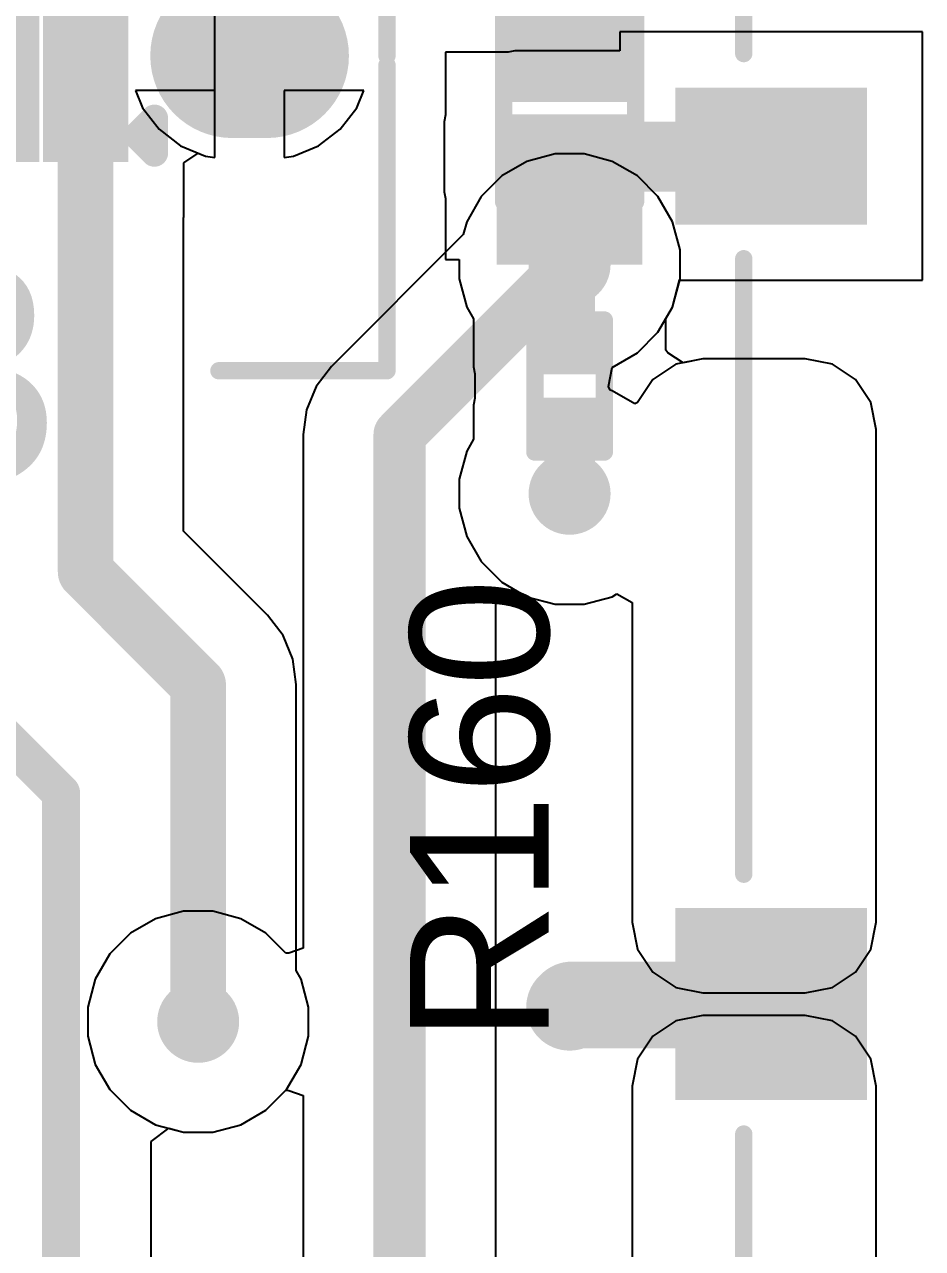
# Model space of a CAD drawing. Header units: millimetres. Extents: x 0 to 214, y 0 to 214.
# Drawn here: x 3.659 to 3.9177, y 4.2357 to 4.5881 of the extents above; entities that cross this region are included whole.
import ezdxf

# ---------------------------------------------------------------- set-up
doc = ezdxf.new("R2010")
doc.units = ezdxf.units.MM
doc.header["$MEASUREMENT"] = 0
for name, color, linetype in [('BottomLayer', 5, 'Continuous'), ('BottomSolder', 6, 'Continuous'), ('MultiLayer', 9, 'Continuous'), ('PadHoleLayer', 156, 'Continuous'), ('TopLayer', 1, 'Continuous'), ('TopOverlay', 2, 'Continuous'), ('TopPaste', 8, 'Continuous'), ('TopSolder', 216, 'Continuous'), ('ViaHoleLayer', 16, 'Continuous')]:
    doc.layers.add(name, color=color, linetype=linetype)
doc.styles.add('Arial', font='', dxfattribs={"height": 0.2})
doc.styles.get('Arial').set_extended_font_data('Arial')

# ---------------------------------------------------------------- blocks, each defined once
blk = doc.blocks.new('DM3BT_DSF_PEJS_31')
at = {"layer": 'TopLayer'}
for points in [[(0.23819, 0.15157), (0.28543, 0.15157), (0.28543, 0.10433), (0.23819, 0.10433)], [(0.23819, -0.10039), (0.28543, -0.10039), (0.28543, -0.13189), (0.23819, -0.13189)]]:
    blk.add_hatch(color=1, dxfattribs=at).paths.add_polyline_path(points)
at = {"layer": 'TopPaste'}
for points in [[(0.23819, 0.15157), (0.28543, 0.15157), (0.28543, 0.10433), (0.23819, 0.10433)], [(0.23819, -0.10039), (0.28543, -0.10039), (0.28543, -0.13189), (0.23819, -0.13189)]]:
    blk.add_hatch(color=8, dxfattribs=at).paths.add_polyline_path(points)
at = {"layer": 'TopSolder'}
for points in [[(0.23419, 0.15557), (0.28943, 0.15557), (0.28943, 0.10033), (0.23419, 0.10033)], [(0.23419, -0.09639), (0.28943, -0.09639), (0.28943, -0.13589), (0.23419, -0.13589)]]:
    blk.add_hatch(color=216, dxfattribs=at).paths.add_polyline_path(points)
at = {"layer": 'TopOverlay', "const_width": 0.005}
for points in [[(0.26969, 0.30118), (0.26969, 0.16535)], [(0.26969, 0.09055), (0.26969, -0.08661)], [(0.26969, -0.14567), (0.26969, -0.18307)]]:
    blk.add_lwpolyline(points, dxfattribs=at)
at = {"layer": 'TopOverlay', "const_width": 0.0025}
for points in [[(0.26844, 0.16535, 1), (0.27094, 0.16535, 1)], [(0.26844, 0.09055, 1), (0.27094, 0.09055, 1)], [(0.26844, -0.08661, 1), (0.27094, -0.08661, 1)], [(0.26844, -0.14567, 1), (0.27094, -0.14567, 1)]]:
    blk.add_lwpolyline(points, format="xyb", close=True, dxfattribs=at)
blk = doc.blocks.new('R___0201_33')
at = {"layer": 'TopLayer'}
for points in [[(-0.01614, 0.00728), (-0.00551, 0.00728), (-0.00551, -0.00728), (-0.01614, -0.00728)], [(0.00551, 0.00728), (0.01614, 0.00728), (0.01614, -0.00728), (0.00551, -0.00728)]]:
    blk.add_hatch(color=1, dxfattribs=at).paths.add_polyline_path(points)
at = {"layer": 'TopPaste'}
for points in [[(-0.01614, 0.00728), (-0.00551, 0.00728), (-0.00551, -0.00728), (-0.01614, -0.00728)], [(0.00551, 0.00728), (0.01614, 0.00728), (0.01614, -0.00728), (0.00551, -0.00728)]]:
    blk.add_hatch(color=8, dxfattribs=at).paths.add_polyline_path(points)
at = {"layer": 'TopSolder'}
for points in [[(-0.01831, 0.00945), (-0.00335, 0.00945), (-0.00335, -0.00945), (-0.01831, -0.00945)], [(0.00335, 0.00945), (0.01831, 0.00945), (0.01831, -0.00945), (0.00335, -0.00945)]]:
    blk.add_hatch(color=216, dxfattribs=at).paths.add_polyline_path(points)
at = {"layer": 'TopOverlay', "const_width": 0.005}
for points in [[(0.019, 0.01), (-0.019, 0.01)], [(-0.019, -0.01), (-0.019, 0.01)], [(0.019, -0.01), (0.019, 0.01)], [(0.019, -0.01), (-0.019, -0.01)]]:
    blk.add_lwpolyline(points, dxfattribs=at)
at = {"layer": 'TopOverlay', "const_width": 0.0025}
for points in [[(-0.02025, 0.01, 1), (-0.01775, 0.01, 1)], [(-0.02025, 0.01, 1), (-0.01775, 0.01, 1)], [(0.01775, 0.01, 1), (0.02025, 0.01, 1)], [(0.01775, 0.01, 1), (0.02025, 0.01, 1)], [(-0.02025, -0.01, 1), (-0.01775, -0.01, 1)], [(-0.02025, -0.01, 1), (-0.01775, -0.01, 1)], [(0.01775, -0.01, 1), (0.02025, -0.01, 1)], [(0.01775, -0.01, 1), (0.02025, -0.01, 1)]]:
    blk.add_lwpolyline(points, format="xyb", close=True, dxfattribs=at)
blk = doc.blocks.new('SOD_882_54')
at = {"layer": 'TopLayer'}
for points in [[(-0.00394, -0.01575), (-0.02362, -0.01575), (-0.02362, 0.01575), (-0.00394, 0.01575)], [(0.02362, -0.01575), (0.00394, -0.01575), (0.00394, 0.01575), (0.02362, 0.01575)]]:
    blk.add_hatch(color=1, dxfattribs=at).paths.add_polyline_path(points)
at = {"layer": 'TopOverlay'}
blk.add_hatch(color=2, dxfattribs=at).paths.add_polyline_path([(0.02708, -0.02102), (0.04508, -0.02102), (0.04508, 0.02098), (0.02708, 0.02098)])
at = {"layer": 'TopPaste'}
for points in [[(-0.00394, -0.01575), (-0.02362, -0.01575), (-0.02362, 0.01575), (-0.00394, 0.01575)], [(0.02362, -0.01575), (0.00394, -0.01575), (0.00394, 0.01575), (0.02362, 0.01575)]]:
    blk.add_hatch(color=8, dxfattribs=at).paths.add_polyline_path(points)
at = {"layer": 'TopSolder'}
for points in [[(-0.00177, -0.01791), (-0.02579, -0.01791), (-0.02579, 0.01791), (-0.00177, 0.01791)], [(0.02579, -0.01791), (0.00177, -0.01791), (0.00177, 0.01791), (0.02579, 0.01791)]]:
    blk.add_hatch(color=216, dxfattribs=at).paths.add_polyline_path(points)
at = {"layer": 'TopOverlay', "const_width": 0.005}
for points in [[(0.027, 0.019), (-0.027, 0.019)], [(-0.027, -0.019), (-0.027, 0.019)], [(0.027, -0.019), (0.027, 0.019)], [(0.027, -0.019), (-0.027, -0.019)]]:
    blk.add_lwpolyline(points, dxfattribs=at)
at = {"layer": 'TopOverlay', "const_width": 0.0025}
for points in [[(-0.02825, 0.019, 1), (-0.02575, 0.019, 1)], [(-0.02825, 0.019, 1), (-0.02575, 0.019, 1)], [(0.02575, 0.019, 1), (0.02825, 0.019, 1)], [(0.02575, 0.019, 1), (0.02825, 0.019, 1)], [(-0.02825, -0.019, 1), (-0.02575, -0.019, 1)], [(-0.02825, -0.019, 1), (-0.02575, -0.019, 1)], [(0.02575, -0.019, 1), (0.02825, -0.019, 1)], [(0.02575, -0.019, 1), (0.02825, -0.019, 1)]]:
    blk.add_lwpolyline(points, format="xyb", close=True, dxfattribs=at)
blk = doc.blocks.new('10118194_0001LF__207')
at = {"layer": 'BottomLayer'}
h = blk.add_hatch(color=5, dxfattribs=at)
edge = h.paths.add_edge_path()
edge.add_arc((-0.0935, 0), 0.01969, 270, 450)
edge.add_line((-0.0935, 0.01969), (-0.10335, 0.01969))
edge.add_arc((-0.10335, 0), 0.01969, 90, 270)
edge.add_line((-0.10335, -0.01969), (-0.0935, -0.01969))
at = {"layer": 'BottomSolder'}
h = blk.add_hatch(color=6, dxfattribs=at)
edge = h.paths.add_edge_path()
edge.add_arc((-0.0935, 0), 0.02369, 270, 450)
edge.add_line((-0.0935, 0.02369), (-0.10335, 0.02369))
edge.add_arc((-0.10335, 0), 0.02369, 90, 270)
edge.add_line((-0.10335, -0.02369), (-0.0935, -0.02369))
at = {"layer": 'MultiLayer'}
h = blk.add_hatch(color=9, dxfattribs=at)
edge = h.paths.add_edge_path()
edge.add_arc((-0.0935, 0), 0.01969, 270, 450)
edge.add_line((-0.0935, 0.01969), (-0.10335, 0.01969))
edge.add_arc((-0.10335, 0), 0.01969, 90, 270)
edge.add_line((-0.10335, -0.01969), (-0.0935, -0.01969))
at = {"layer": 'PadHoleLayer'}
h = blk.add_hatch(color=156, dxfattribs=at)
edge = h.paths.add_edge_path()
edge.add_arc((-0.09252, 0), 0.01083, 270, 450)
edge.add_line((-0.09252, 0.01083), (-0.10433, 0.01083))
edge.add_arc((-0.10433, 0), 0.01083, 90, 270)
edge.add_line((-0.10433, -0.01083), (-0.09252, -0.01083))
at = {"layer": 'TopLayer'}
for points in [[(-0.05945, 0.02657), (-0.04291, 0.02657), (-0.04291, -0.02657), (-0.05945, -0.02657)], [(-0.03386, 0.02657), (-0.01732, 0.02657), (-0.01732, -0.02657), (-0.03386, -0.02657)]]:
    blk.add_hatch(color=1, dxfattribs=at).paths.add_polyline_path(points)
h = blk.add_hatch(color=1, dxfattribs=at)
edge = h.paths.add_edge_path()
edge.add_arc((-0.0935, 0), 0.01969, 270, 450)
edge.add_line((-0.0935, 0.01969), (-0.10335, 0.01969))
edge.add_arc((-0.10335, 0), 0.01969, 90, 270)
edge.add_line((-0.10335, -0.01969), (-0.0935, -0.01969))
at = {"layer": 'TopPaste'}
for points in [[(-0.05945, 0.02657), (-0.04291, 0.02657), (-0.04291, -0.02657), (-0.05945, -0.02657)], [(-0.03386, 0.02657), (-0.01732, 0.02657), (-0.01732, -0.02657), (-0.03386, -0.02657)]]:
    blk.add_hatch(color=8, dxfattribs=at).paths.add_polyline_path(points)
at = {"layer": 'TopSolder'}
for points in [[(-0.06345, 0.03057), (-0.03891, 0.03057), (-0.03891, -0.03057), (-0.06345, -0.03057)], [(-0.03786, 0.03057), (-0.01332, 0.03057), (-0.01332, -0.03057), (-0.03786, -0.03057)]]:
    blk.add_hatch(color=216, dxfattribs=at).paths.add_polyline_path(points)
h = blk.add_hatch(color=216, dxfattribs=at)
edge = h.paths.add_edge_path()
edge.add_arc((-0.0935, 0), 0.02369, 270, 450)
edge.add_line((-0.0935, 0.02369), (-0.10335, 0.02369))
edge.add_arc((-0.10335, 0), 0.02369, 90, 270)
edge.add_line((-0.10335, -0.02369), (-0.0935, -0.02369))
at = {"layer": 'TopOverlay'}
for points, const_width in [([(-0.066, 0.023), (-0.071, 0.028)], 0.00787), ([(-0.071, 0.028), (-0.071, 0.018)], 0.00787), ([(-0.066, 0.023), (-0.071, 0.018)], 0.00787), ([(-0.138, 0), (-0.138, -0.061)], 0.005)]:
    blk.add_lwpolyline(points, dxfattribs=dict(at, const_width=const_width))
for points, const_width in [([(-0.07297, 0.028, 1), (-0.06903, 0.028, 1)], 0.00394), ([(-0.07297, 0.028, 1), (-0.06903, 0.028, 1)], 0.00394), ([(-0.06797, 0.023, 1), (-0.06403, 0.023, 1)], 0.00394), ([(-0.06797, 0.023, 1), (-0.06403, 0.023, 1)], 0.00394), ([(-0.07297, 0.018, 1), (-0.06903, 0.018, 1)], 0.00394), ([(-0.07297, 0.018, 1), (-0.06903, 0.018, 1)], 0.00394), ([(-0.13925, 0, 1), (-0.13675, 0, 1)], 0.0025)]:
    blk.add_lwpolyline(points, format="xyb", close=True, dxfattribs=dict(at, const_width=const_width))

msp = doc.modelspace()

# ---------------------------------------------------------------- hatches: boundary and pattern name
at = {"layer": 'BottomLayer'}
h = msp.add_hatch(color=5, dxfattribs=at)
edge = h.paths.add_edge_path()
edge.add_arc((3.816, 4.519), 0.01181, 0, 360)
h = msp.add_hatch(color=5, dxfattribs=at)
edge = h.paths.add_edge_path()
edge.add_arc((3.816, 4.453), 0.01181, 0, 360)
h = msp.add_hatch(color=5, dxfattribs=at)
edge = h.paths.add_edge_path()
edge.add_arc((3.816, 4.30519), 0.01181, 0, 360)
h = msp.add_hatch(color=5, dxfattribs=at)
edge = h.paths.add_edge_path()
edge.add_arc((3.709, 4.301), 0.01181, 0, 360)
at = {"layer": 'BottomSolder'}
h = msp.add_hatch(color=6, dxfattribs=at)
edge = h.paths.add_edge_path()
edge.add_arc((3.709, 4.301), 0.00591, 0, 360)
at = {"layer": 'TopLayer'}
for points in [[(3.80025, 4.53994), (3.87406, 4.53994), (3.87406, 4.56006), (3.80025, 4.56006)], [(3.80872, 4.48951), (3.82328, 4.48951), (3.82328, 4.519), (3.80872, 4.519)], [(3.80872, 4.453), (3.82328, 4.453), (3.82328, 4.47849), (3.80872, 4.47849)]]:
    msp.add_hatch(color=1, dxfattribs=at).paths.add_polyline_path(points)
h = msp.add_hatch(color=1, dxfattribs=at)
edge = h.paths.add_edge_path()
edge.add_arc((3.816, 4.519), 0.01181, 0, 360)
h = msp.add_hatch(color=1, dxfattribs=at)
edge = h.paths.add_edge_path()
edge.add_arc((3.816, 4.453), 0.01181, 0, 360)
h = msp.add_hatch(color=1, dxfattribs=at)
edge = h.paths.add_edge_path()
edge.add_arc((3.816, 4.30519), 0.01181, 0, 360)
h = msp.add_hatch(color=1, dxfattribs=at)
edge = h.paths.add_edge_path()
edge.add_arc((3.709, 4.301), 0.01181, 0, 360)
at = {"layer": 'TopSolder'}
h = msp.add_hatch(color=216, dxfattribs=at)
edge = h.paths.add_edge_path()
edge.add_arc((3.709, 4.301), 0.00591, 0, 360)
at = {"layer": 'ViaHoleLayer'}
h = msp.add_hatch(color=16, dxfattribs=at)
edge = h.paths.add_edge_path()
edge.add_arc((3.816, 4.519), 0.00591, 0, 360)
h = msp.add_hatch(color=16, dxfattribs=at)
edge = h.paths.add_edge_path()
edge.add_arc((3.816, 4.453), 0.00591, 0, 360)
h = msp.add_hatch(color=16, dxfattribs=at)
edge = h.paths.add_edge_path()
edge.add_arc((3.816, 4.30519), 0.00591, 0, 360)
h = msp.add_hatch(color=16, dxfattribs=at)
edge = h.paths.add_edge_path()
edge.add_arc((3.709, 4.301), 0.00591, 0, 360)

# ---------------------------------------------------------------- linework, layer by layer
at = {"layer": 'BottomLayer'}
for p, q in [((3.71381, 4.56907), (3.6909, 4.56907)), ((3.6909, 4.56907), (3.69296, 4.5641)), ((3.71381, 4.5498), (3.71381, 4.56907)), ((3.75672, 4.56907), (3.73381, 4.56907)), ((3.73381, 4.56907), (3.73381, 4.5498)), ((3.75466, 4.5641), (3.75672, 4.56907)), ((3.69296, 4.5641), (3.69772, 4.5579)), ((3.74991, 4.5579), (3.75466, 4.5641)), ((3.69772, 4.5579), (3.70392, 4.55314)), ((3.7437, 4.55314), (3.74991, 4.5579)), ((3.70392, 4.55314), (3.71114, 4.55015)), ((3.73648, 4.55015), (3.7437, 4.55314)), ((3.71114, 4.55015), (3.71381, 4.5498)), ((3.73381, 4.5498), (3.73648, 4.55015)), ((3.81181, 4.55081), (3.80372, 4.54864)), ((3.82019, 4.55081), (3.81181, 4.55081)), ((3.82828, 4.54864), (3.82019, 4.55081)), ((3.80372, 4.54864), (3.79647, 4.54446)), ((3.83553, 4.54446), (3.82828, 4.54864)), ((3.79647, 4.54446), (3.79054, 4.53853)), ((3.84146, 4.53853), (3.83553, 4.54446)), ((3.79054, 4.53853), (3.78636, 4.53128)), ((3.84564, 4.53128), (3.84146, 4.53853)), ((3.78636, 4.53128), (3.78537, 4.5276)), ((3.84781, 4.52319), (3.84564, 4.53128)), ((3.78537, 4.5276), (3.74739, 4.48961)), ((3.84781, 4.51481), (3.84781, 4.52319)), ((3.84564, 4.50672), (3.84781, 4.51481)), ((3.84146, 4.49947), (3.84564, 4.50672)), ((3.83553, 4.49354), (3.84146, 4.49947)), ((3.82828, 4.48936), (3.83553, 4.49354)), ((3.74739, 4.48961), (3.74298, 4.48387)), ((3.82718, 4.48389), (3.82828, 4.48936)), ((3.84657, 4.49028), (3.83995, 4.48586)), ((3.85437, 4.49183), (3.84657, 4.49028)), ((3.8839, 4.49183), (3.85437, 4.49183)), ((3.8917, 4.49028), (3.8839, 4.49183)), ((3.89832, 4.48586), (3.8917, 4.49028)), ((3.83995, 4.48586), (3.83553, 4.47924)), ((3.90274, 4.47924), (3.89832, 4.48586)), ((3.74298, 4.48387), (3.74021, 4.47718)), ((3.8277, 4.4828), (3.82718, 4.48389)), ((3.82828, 4.48264), (3.8277, 4.4828)), ((3.83477, 4.47889), (3.82828, 4.48264)), ((3.83553, 4.47924), (3.83477, 4.47889)), ((3.90429, 4.47144), (3.90274, 4.47924)), ((3.74021, 4.47718), (3.73926, 4.47)), ((3.90429, 4.3297), (3.90429, 4.47144)), ((3.73926, 4.47), (3.73926, 4.32221)), ((3.79474, 4.42277), (3.79974, 4.42566)), ((3.79974, 4.42566), (3.80372, 4.42336)), ((3.79474, 3.31258), (3.79474, 4.42277)), ((3.80372, 4.42336), (3.81181, 4.42119)), ((3.82019, 4.42119), (3.82828, 4.42336)), ((3.82828, 4.42336), (3.82965, 4.42415)), ((3.82965, 4.42415), (3.83398, 4.42165)), ((3.81181, 4.42119), (3.82019, 4.42119)), ((3.83398, 4.42165), (3.83398, 4.3297)), ((3.69672, 4.33064), (3.68947, 4.32646)), ((3.70481, 4.33281), (3.69672, 4.33064)), ((3.71319, 4.33281), (3.70481, 4.33281)), ((3.72128, 4.33064), (3.71319, 4.33281)), ((3.72853, 4.32646), (3.72128, 4.33064)), ((3.83398, 4.3297), (3.83553, 4.3219)), ((3.90274, 4.3219), (3.90429, 4.3297)), ((3.68947, 4.32646), (3.68354, 4.32053)), ((3.73426, 4.32072), (3.72853, 4.32646)), ((3.68354, 4.32053), (3.67936, 4.31328)), ((3.73515, 4.32077), (3.73426, 4.32072)), ((3.73926, 4.32221), (3.73515, 4.32077)), ((3.83553, 4.3219), (3.83995, 4.31528)), ((3.89832, 4.31528), (3.90274, 4.3219)), ((3.67936, 4.31328), (3.67719, 4.30519)), ((3.83995, 4.31528), (3.84657, 4.31086)), ((3.8917, 4.31086), (3.89832, 4.31528)), ((3.84657, 4.31086), (3.85437, 4.30931)), ((3.85437, 4.30931), (3.8839, 4.30931)), ((3.8839, 4.30931), (3.8917, 4.31086)), ((3.67719, 4.30519), (3.67719, 4.29681)), ((3.85437, 4.30285), (3.84657, 4.3013)), ((3.8839, 4.30285), (3.85437, 4.30285)), ((3.8917, 4.3013), (3.8839, 4.30285)), ((3.84657, 4.3013), (3.83995, 4.29688)), ((3.89832, 4.29688), (3.8917, 4.3013)), ((3.67719, 4.29681), (3.67936, 4.28872)), ((3.83995, 4.29688), (3.83553, 4.29026)), ((3.90274, 4.29026), (3.89832, 4.29688)), ((3.67936, 4.28872), (3.68354, 4.28147)), ((3.83553, 4.29026), (3.83398, 4.28246)), ((3.90429, 4.28246), (3.90274, 4.29026)), ((3.68354, 4.28147), (3.68947, 4.27554)), ((3.72853, 4.27554), (3.73426, 4.28128)), ((3.73426, 4.28128), (3.73515, 4.28123)), ((3.73515, 4.28123), (3.73926, 4.27979)), ((3.83398, 4.28246), (3.83398, 4.15451)), ((3.90429, 4.15451), (3.90429, 4.28246)), ((3.73926, 4.27979), (3.73926, 4.01149)), ((3.68947, 4.27554), (3.69672, 4.27136)), ((3.72128, 4.27136), (3.72853, 4.27554)), ((3.69672, 4.27136), (3.70481, 4.26919)), ((3.71319, 4.26919), (3.72128, 4.27136)), ((3.70481, 4.26919), (3.71319, 4.26919))]:
    msp.add_line(p, q, dxfattribs=at)
at = {"layer": 'BottomLayer', "const_width": 0.015}
for points in [[(3.767, 4.47), (3.816, 4.519)], [(3.767, 3.297), (3.767, 4.47)]]:
    msp.add_lwpolyline(points, dxfattribs=at)
at = {"layer": 'BottomLayer', "const_width": 0.0075}
for points in [[(3.81225, 4.519, 1), (3.81975, 4.519, 1)], [(3.76325, 4.47, 1), (3.77075, 4.47, 1)], [(3.76325, 4.47, 1), (3.77075, 4.47, 1)]]:
    msp.add_lwpolyline(points, format="xyb", close=True, dxfattribs=at)
at = {"layer": 'TopLayer'}
for p, q in [((3.71381, 4.57907), (3.71381, 4.60835)), ((3.91768, 4.58592), (3.83043, 4.58592)), ((3.83043, 4.58592), (3.83043, 4.58045)), ((3.91768, 4.51443), (3.91768, 4.58592)), ((3.71381, 4.5498), (3.71381, 4.57907)), ((3.79828, 4.58006), (3.78025, 4.58006)), ((3.78025, 4.58006), (3.78025, 4.56203)), ((3.80025, 4.58045), (3.79828, 4.58006)), ((3.83043, 4.58045), (3.80025, 4.58045)), ((3.75672, 4.56907), (3.73381, 4.56907)), ((3.73381, 4.56907), (3.73381, 4.5498)), ((3.75466, 4.5641), (3.75672, 4.56907)), ((3.74991, 4.5579), (3.75466, 4.5641)), ((3.78025, 4.56203), (3.77986, 4.56006)), ((3.77986, 4.56006), (3.77986, 4.53994)), ((3.7437, 4.55314), (3.74991, 4.5579)), ((3.73648, 4.55015), (3.7437, 4.55314)), ((3.70484, 4.54826), (3.70899, 4.55104)), ((3.70899, 4.55104), (3.71114, 4.55015)), ((3.71114, 4.55015), (3.71381, 4.5498)), ((3.73381, 4.5498), (3.73648, 4.55015)), ((3.70484, 4.5325), (3.70484, 4.54826)), ((3.77986, 4.53994), (3.78025, 4.53797)), ((3.78025, 4.53797), (3.78025, 4.52038)), ((3.70481, 4.44218), (3.70481, 4.5325)), ((3.70481, 4.5325), (3.70484, 4.5325)), ((3.78025, 4.52038), (3.78419, 4.52038)), ((3.78419, 4.52038), (3.78419, 4.51481)), ((3.78419, 4.51481), (3.78636, 4.50672)), ((3.84564, 4.50672), (3.84771, 4.51443)), ((3.84771, 4.51443), (3.91768, 4.51443)), ((3.78636, 4.50672), (3.78832, 4.50331)), ((3.84368, 4.50331), (3.84564, 4.50672)), ((3.78832, 4.50331), (3.78832, 4.48951)), ((3.84368, 4.49436), (3.84368, 4.50331)), ((3.84427, 4.49352), (3.84368, 4.49436)), ((3.84868, 4.49069), (3.84427, 4.49352)), ((3.78832, 4.48951), (3.78872, 4.48754)), ((3.85437, 4.49183), (3.84868, 4.49069)), ((3.8839, 4.49183), (3.85437, 4.49183)), ((3.8917, 4.49028), (3.8839, 4.49183)), ((3.89832, 4.48586), (3.8917, 4.49028)), ((3.78872, 4.48754), (3.78872, 4.48046)), ((3.90274, 4.47924), (3.89832, 4.48586)), ((3.78872, 4.48046), (3.78832, 4.47849)), ((3.78832, 4.47849), (3.78832, 4.46869)), ((3.90429, 4.47144), (3.90274, 4.47924)), ((3.90429, 4.3297), (3.90429, 4.47144)), ((3.78832, 4.46869), (3.78636, 4.46528)), ((3.78636, 4.46528), (3.78419, 4.45719)), ((3.78419, 4.45719), (3.78419, 4.44881)), ((3.78419, 4.44881), (3.78636, 4.44072)), ((3.72897, 4.41802), (3.70481, 4.44218)), ((3.78636, 4.44072), (3.79054, 4.43347)), ((3.79054, 4.43347), (3.79647, 4.42754)), ((3.79647, 4.42754), (3.80372, 4.42336)), ((3.80372, 4.42336), (3.81181, 4.42119)), ((3.82019, 4.42119), (3.82828, 4.42336)), ((3.82828, 4.42336), (3.82965, 4.42415)), ((3.82965, 4.42415), (3.83398, 4.42165)), ((3.81181, 4.42119), (3.82019, 4.42119)), ((3.83398, 4.42165), (3.83398, 4.3297)), ((3.73346, 4.41217), (3.72897, 4.41802)), ((3.73628, 4.40536), (3.73346, 4.41217)), ((3.73724, 4.39805), (3.73628, 4.40536)), ((3.73724, 4.31571), (3.73724, 4.39805)), ((3.83398, 4.3297), (3.83553, 4.3219)), ((3.90274, 4.3219), (3.90429, 4.3297)), ((3.83553, 4.3219), (3.83995, 4.31528)), ((3.89832, 4.31528), (3.90274, 4.3219)), ((3.73864, 4.31328), (3.73724, 4.31571)), ((3.74081, 4.30519), (3.73864, 4.31328)), ((3.83995, 4.31528), (3.84657, 4.31086)), ((3.8917, 4.31086), (3.89832, 4.31528)), ((3.84657, 4.31086), (3.85437, 4.30931)), ((3.85437, 4.30931), (3.8839, 4.30931)), ((3.8839, 4.30931), (3.8917, 4.31086)), ((3.74081, 4.29681), (3.74081, 4.30519)), ((3.85437, 4.30285), (3.84657, 4.3013)), ((3.8839, 4.30285), (3.85437, 4.30285)), ((3.8917, 4.3013), (3.8839, 4.30285)), ((3.84657, 4.3013), (3.83995, 4.29688)), ((3.89832, 4.29688), (3.8917, 4.3013)), ((3.73864, 4.28872), (3.74081, 4.29681)), ((3.83995, 4.29688), (3.83553, 4.29026)), ((3.90274, 4.29026), (3.89832, 4.29688)), ((3.73446, 4.28147), (3.73864, 4.28872)), ((3.83553, 4.29026), (3.83398, 4.28246)), ((3.90429, 4.28246), (3.90274, 4.29026)), ((3.72853, 4.27554), (3.73446, 4.28147)), ((3.83398, 4.28246), (3.83398, 4.15451)), ((3.90429, 4.15451), (3.90429, 4.28246)), ((3.72128, 4.27136), (3.72853, 4.27554)), ((3.71319, 4.26919), (3.72128, 4.27136)), ((3.6955, 4.26651), (3.7005, 4.27034)), ((3.7005, 4.27034), (3.70481, 4.26919)), ((3.70481, 4.26919), (3.71319, 4.26919)), ((3.6955, 3.96949), (3.6955, 4.26651))]:
    msp.add_line(p, q, dxfattribs=at)
for points, const_width in [([(3.816, 4.5844), (3.816, 4.61929)], 0.025), ([(3.67657, 4.43048), (3.67657, 4.57907)], 0.016), ([(3.816, 4.519), (3.816, 4.55022)], 0.015), ([(3.67657, 4.43048), (3.709, 4.39805)], 0.016), ([(3.709, 4.301), (3.709, 4.39805)], 0.016), ([(3.64354, 4.39273), (3.6695, 4.36678)], 0.011), ([(3.6695, 3.42996), (3.6695, 4.36678)], 0.011), ([(3.816, 4.30519), (3.81663, 4.30581)], 0.025), ([(3.81663, 4.30581), (3.87406, 4.30581)], 0.025)]:
    msp.add_lwpolyline(points, dxfattribs=dict(at, const_width=const_width))
for points, const_width in [([(3.80975, 4.5844, 1), (3.82225, 4.5844, 1)], 0.0125), ([(3.67257, 4.57907, 1), (3.68057, 4.57907, 1)], 0.008), ([(3.81225, 4.55022, 1), (3.81975, 4.55022, 1)], 0.0075), ([(3.81225, 4.519, 1), (3.81975, 4.519, 1)], 0.0075), ([(3.67257, 4.43048, 1), (3.68057, 4.43048, 1)], 0.008), ([(3.67257, 4.43048, 1), (3.68057, 4.43048, 1)], 0.008), ([(3.705, 4.39805, 1), (3.713, 4.39805, 1)], 0.008), ([(3.705, 4.39805, 1), (3.713, 4.39805, 1)], 0.008), ([(3.66675, 4.36678, 1), (3.67225, 4.36678, 1)], 0.0055), ([(3.66675, 4.36678, 1), (3.67225, 4.36678, 1)], 0.0055), ([(3.80975, 4.30519, 1), (3.82225, 4.30519, 1)], 0.0125), ([(3.81038, 4.30581, 1), (3.82288, 4.30581, 1)], 0.0125), ([(3.81038, 4.30581, 1), (3.82288, 4.30581, 1)], 0.0125), ([(3.86781, 4.30581, 1), (3.88031, 4.30581, 1)], 0.0125), ([(3.705, 4.301, 1), (3.713, 4.301, 1)], 0.008)]:
    msp.add_lwpolyline(points, format="xyb", close=True, dxfattribs=dict(at, const_width=const_width))
at = {"layer": 'TopOverlay', "const_width": 0.005}
for points in [[(3.76339, 4.4884), (3.76339, 4.5764)], [(3.71498, 4.4884), (3.76339, 4.4884)]]:
    msp.add_lwpolyline(points, dxfattribs=at)
at = {"layer": 'TopOverlay', "const_width": 0.0025}
for points in [[(3.76214, 4.5764, 1), (3.76464, 4.5764, 1)], [(3.71373, 4.4884, 1), (3.71623, 4.4884, 1)], [(3.76214, 4.4884, 1), (3.76464, 4.4884, 1)], [(3.76214, 4.4884, 1), (3.76464, 4.4884, 1)]]:
    msp.add_lwpolyline(points, format="xyb", close=True, dxfattribs=at)

# ---------------------------------------------------------------- block references
for name, p, rotation in [('10118194_0001LF__207', (3.62539, 4.57907), 180), ('DM3BT_DSF_PEJS_31', (4.13587, 4.43403), 180), ('SOD_882_54', (3.816, 4.564), 270), ('R___0201_33', (3.816, 4.484), 270)]:
    msp.add_blockref(name, p, dxfattribs=dict(rotation=rotation))

# ---------------------------------------------------------------- texts
at = {"layer": 'TopOverlay', "style": 'Arial'}
for s, height, rotation, p in [('USB', 0.065, 360, (3.48351, 4.45516)), ('R160', 0.04, 90, (3.80999, 4.29502))]:
    msp.add_text(s, height=height, rotation=rotation, dxfattribs=at).set_placement(p)

doc.saveas('drawing.dxf')
